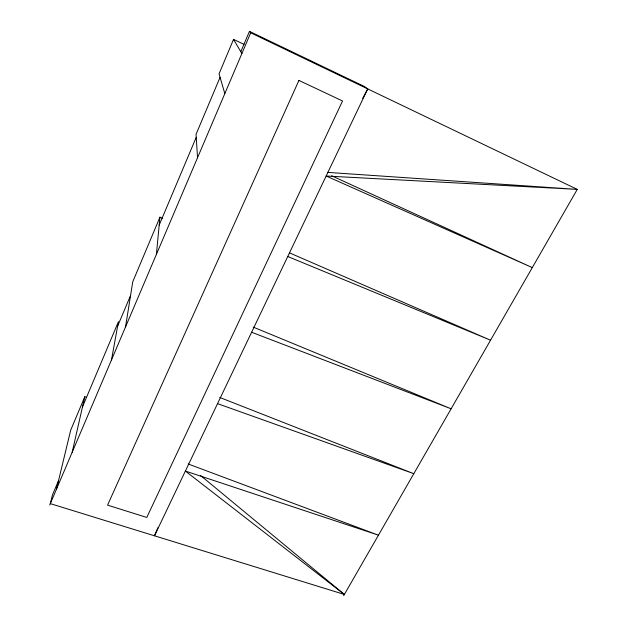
<?xml version="1.0" encoding="UTF-8"?>
<svg xmlns="http://www.w3.org/2000/svg" width="627" height="627" viewBox="0 0 627 627"><rect width="100%" height="100%" fill="white"/><g stroke="black" fill="none" stroke-linecap="round" stroke-linejoin="round"><path stroke-width="0.94" d="M156.405 254.374L159.94 217.177L162.659 218.29M125.541 326.894L132.752 281.789L159.94 217.177M111.481 359.922L118.417 321.737L82.45 407.001M72.152 452.333L84.778 396.75L86.62 397.385M56.501 489.107L70.679 430.224L84.778 396.75M244.075 44.392L233.534 39.383L219.05 73.837L224.834 93.58M220.069 77.317L196.047 134.335L197.536 157.73M159.187 225.101L196.235 137.289M117.61 326.189L130.549 295.552M157.918 527.707L154.485 535.803L367.72 88.909L364.365 86.487L249.452 31.35L240.807 51.696M58.546 480.611L52.449 494.954L50.317 503.63L344.372 594.451L200.436 475.399M49.737 505.001L250.706 32.8L249.452 31.35M362.719 98.345L367.72 88.909M343.682 595.65L577.263 189.385L250.706 32.8M327.545 172.386L577.263 189.385L326.158 176.015L532.284 267.611L331.636 175.779M217.545 403.639L413.804 473.691L219.748 397.455M188.116 463.956L378.449 535.184L185.38 471.057L344.372 594.451M251.615 332.247L451.119 408.796L253.206 327.09M287.754 256.506L490.549 340.21L289.564 252.9M233.534 39.383L241.889 53.522M298.93 80.421L107.562 505.135L146.789 517.447L342.538 100.986L298.93 80.421"/></g></svg>
